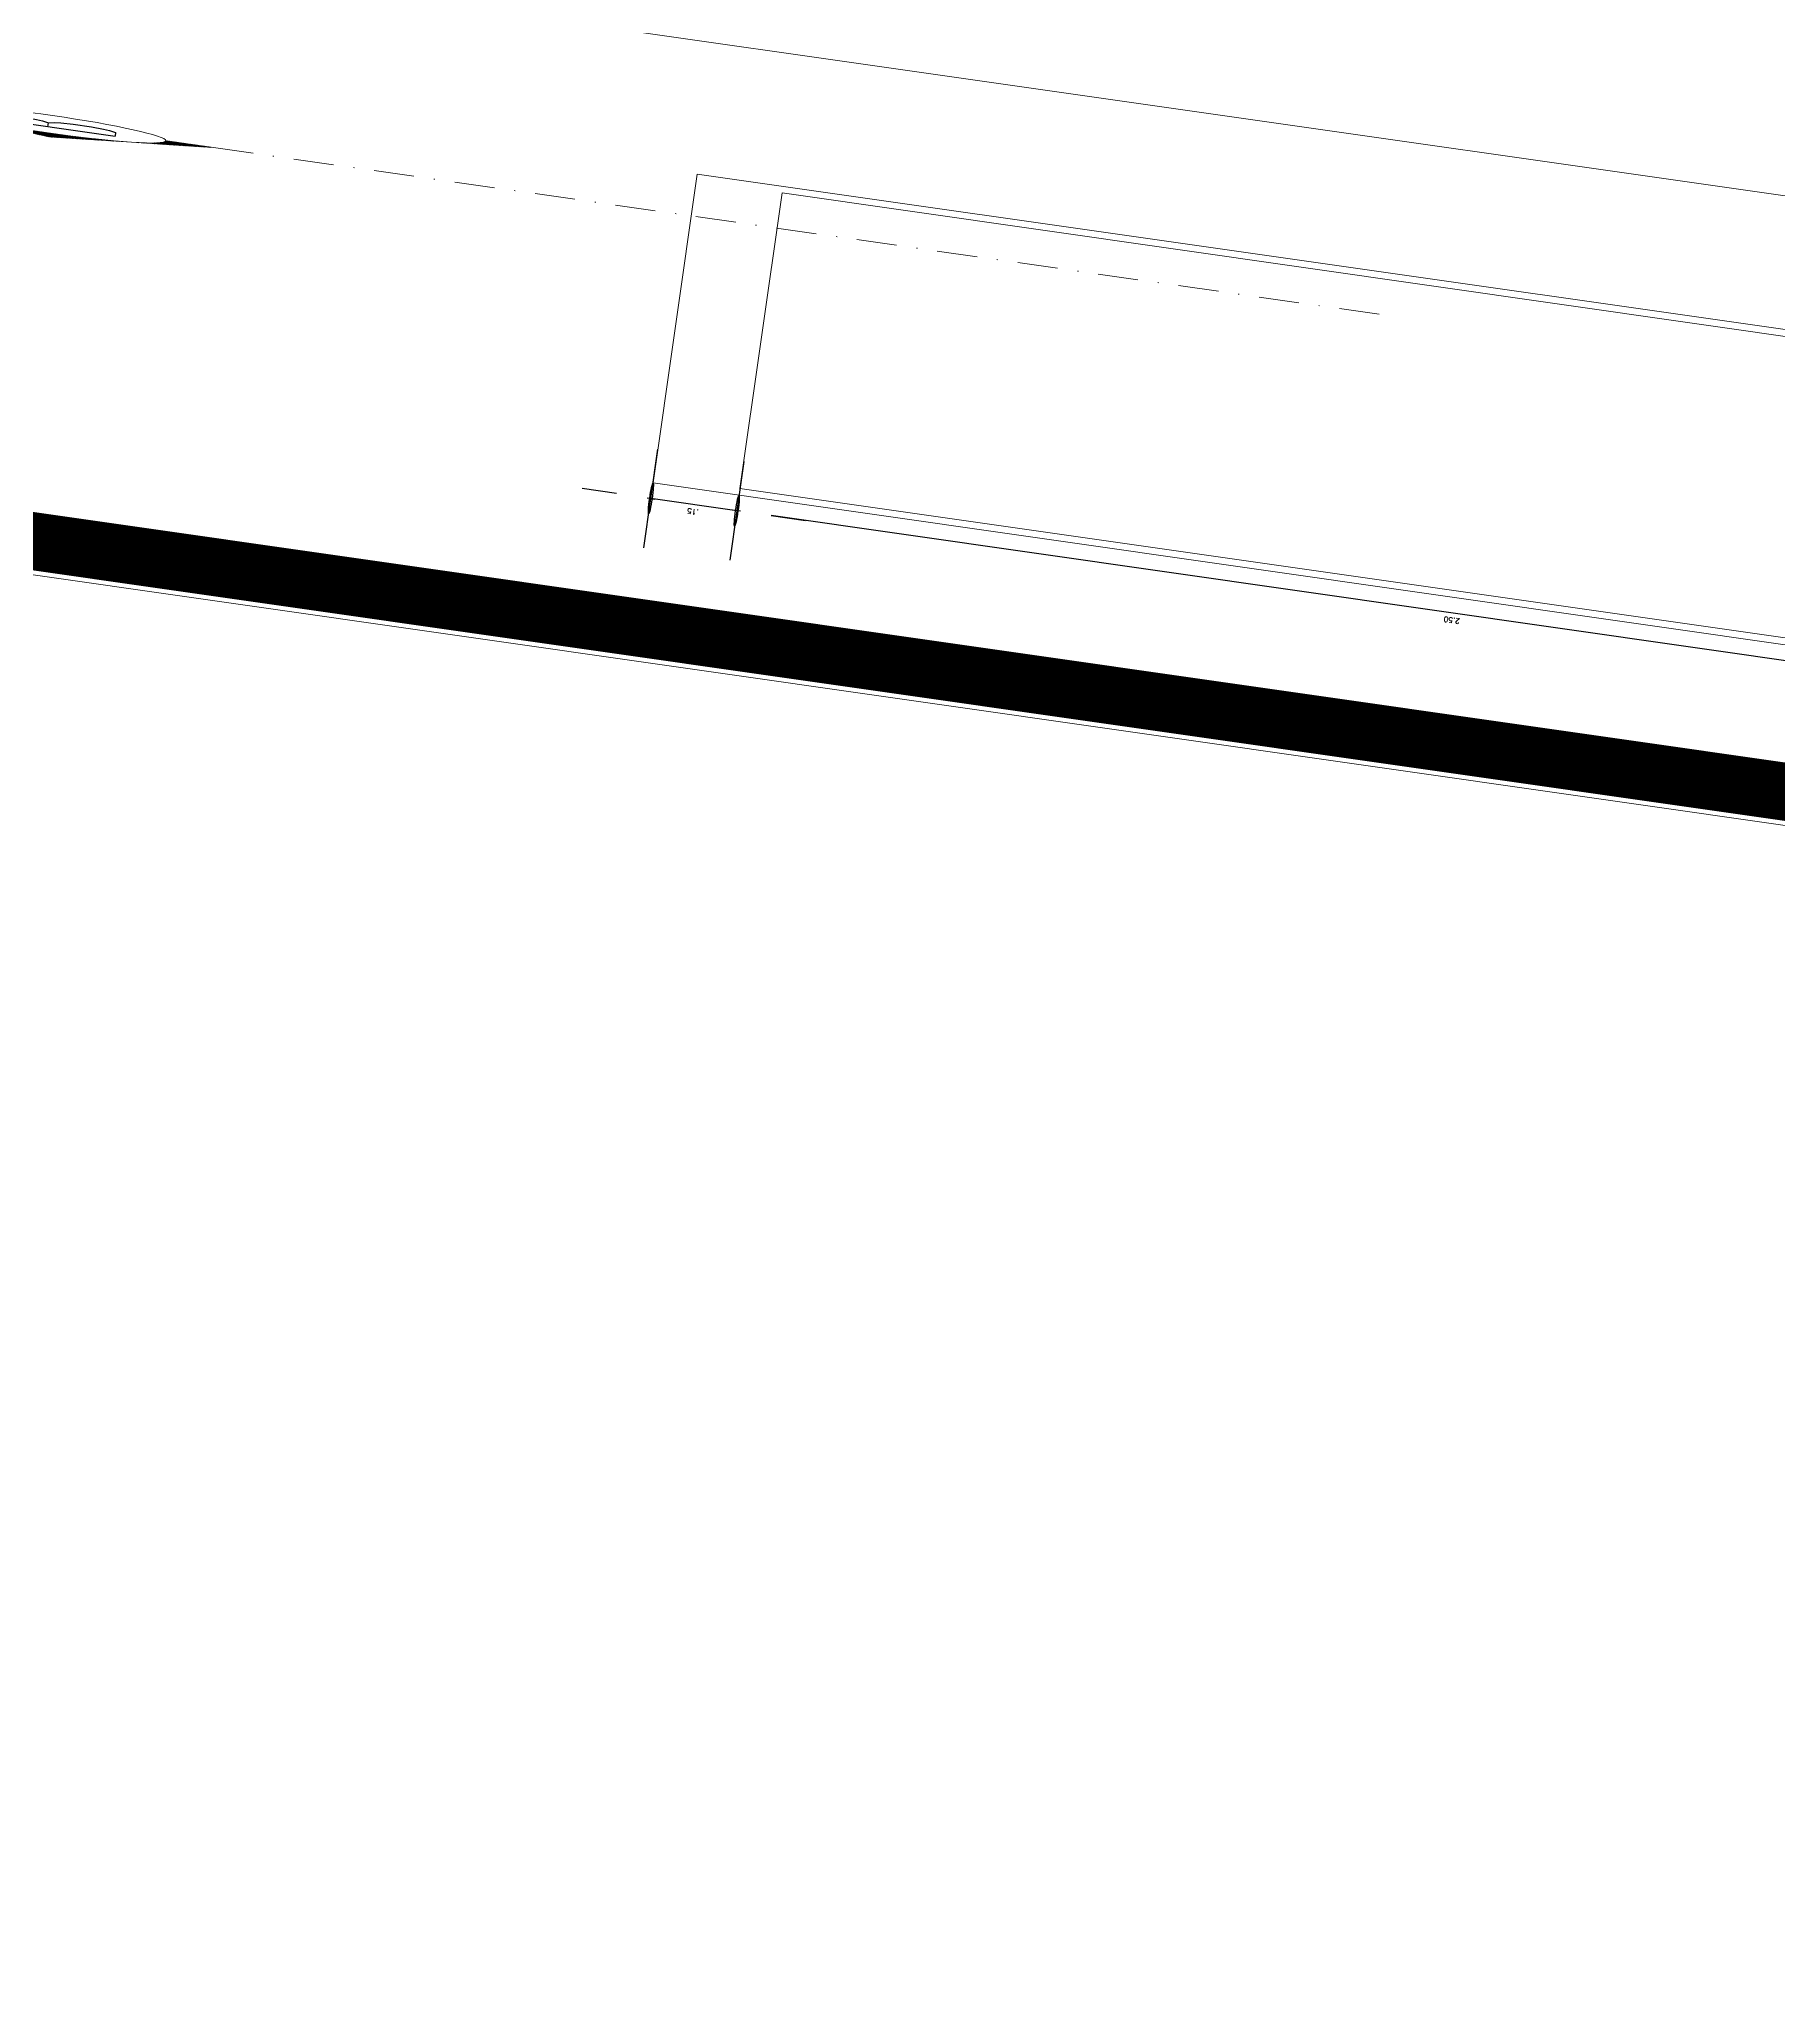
# Model space of a CAD drawing. Header units: millimetres. Extents: x -361192058 to 101130107379, y -14071650034 to 19218552450.
# Drawn here: x -135246.2 to -135067.6, y 43695.2 to 43896.2 of the extents above; entities that cross this region are included whole.
import ezdxf
from ezdxf.enums import TextEntityAlignment as Align

# ---------------------------------------------------------------- set-up
doc = ezdxf.new("R2010")
doc.units = ezdxf.units.MM
doc.header["$LTSCALE"] = 0.5
doc.linetypes.add('DASHDOT', pattern=[1, 0.5, -0.25, 0, -0.25])
for name, color, linetype in [('02', 2, 'Continuous'), ('DIVERSOS', 4, 'Continuous'), ('LINHAS PROJEÇÃO', 1, 'DASHDOT'), ('PAGPISO', 8, 'Continuous'), ('Símbolos_Gráficos', 1, 'Continuous')]:
    doc.layers.add(name, color=color, linetype=linetype)
doc.styles.add('r140', font='romans.shx')
doc.styles.get("Standard").update_dxf_attribs({"font": 'txt.shx', "height": 0.12})
doc.dimstyles.new('ESCALA50', dxfattribs={"dimtxt": 0.1, "dimasz": 0.06, "dimexe": 0.18, "dimexo": 0.06, "dimgap": 0.1, "dimtad": 1, "dimzin": 4, "dimdsep": 46, "dimtxsty": 'Standard', "dimblk1": 'BOLA', "dimblk2": 'BOLA', "dimsah": 1, "dimcen": -0.06, "dimse1": 1, "dimse2": 1, "dimclrd": 7, "dimclrt": 3, "dimadec": 0, "dimazin": 0, "dimtfac": 1, "dimtix": 1, "dimtmove": 0, "dimatfit": 3, "dimldrblk": 'BOLA', "dimfxl": 0, "dimtolj": 1, "dimtzin": 4, "dimarcsym": 0})

# ---------------------------------------------------------------- blocks, each defined once
blk = doc.blocks.new('BOLA')
for p, q in [((0, -1.435), (0, 1.435)), ((-1.435, 0), (1.435, 0))]:
    blk.add_line(p, q)
blk.add_circle((0, 0), 0.452)
blk = doc.blocks.new('*D882')
at = {"layer": 'Defpoints', "color": 0, "transparency": 16777216}
for p in [(4664.4563, 2437.243), (4664.9614, 2437.243), (4665.2614, 2434.743)]:
    blk.add_point(p, dxfattribs=at)
at = {"layer": 'DIVERSOS', "color": 7, "lineweight": -2, "transparency": 16777216}
blk.add_line((4664.4563, 2434.803), (4664.4563, 2437.183), dxfattribs=at)
at = {"layer": 'DIVERSOS', "color": 7, "lineweight": -2, "transparency": 16777216, "xscale": 0.06, "yscale": 0.06, "zscale": 0.06}
for p, rotation in [((4664.4563, 2437.243), 90), ((4664.4563, 2434.743), 270)]:
    blk.add_blockref('BOLA', p, dxfattribs=dict(at, rotation=rotation))
at = {"layer": 'DIVERSOS', "color": 3, "lineweight": 18, "transparency": 16777216, "insert": (4664.2963, 2435.993), "char_height": 0.12, "attachment_point": 5, "rotation": 90}
blk.add_mtext('\\A1;2.50', dxfattribs=at)
blk = doc.blocks.new('*D883')
at = {"layer": 'Defpoints', "color": 0, "transparency": 16777216}
for p in [(4664.4563, 2437.393), (4664.9614, 2437.393), (4664.9614, 2437.243)]:
    blk.add_point(p, dxfattribs=at)
at = {"layer": 'DIVERSOS', "color": 7, "lineweight": -2, "transparency": 16777216}
for p, q in [((4664.4563, 2437.453), (4664.4563, 2437.513)), ((4664.4563, 2437.243), (4664.4563, 2437.393)), ((4664.4563, 2437.183), (4664.4563, 2437.123))]:
    blk.add_line(p, q, dxfattribs=at)
at = {"layer": 'DIVERSOS', "color": 7, "lineweight": -2, "transparency": 16777216, "xscale": 0.06, "yscale": 0.06, "zscale": 0.06}
for p, rotation in [((4664.4563, 2437.393), 270), ((4664.4563, 2437.243), 90)]:
    blk.add_blockref('BOLA', p, dxfattribs=dict(at, rotation=rotation))
at = {"layer": 'DIVERSOS', "color": 3, "lineweight": 18, "transparency": 16777216, "insert": (4664.2963, 2437.318), "char_height": 0.12, "attachment_point": 5, "rotation": 90}
blk.add_mtext('\\A1;.15', dxfattribs=at)
blk = doc.blocks.new('APROVADO QUADRA 21.2 MBVII')
at = {"layer": 'PAGPISO', "lineweight": 18}
h = blk.add_hatch(dxfattribs=at)
h.set_pattern_fill('ANSI31', color=256, scale=0.0032, angle=450, style=0)
h.set_pattern_definition([(225, (4670.57839, 2438.793383), (-0.0071842, 0.0071842), [])])
h.paths.add_polyline_path([(4670.7199, 2438.3689), (4670.5784, 2438.5104), (4670.7199, 2438.6519, 0.414214)])
h.paths.add_polyline_path([(4670.8614, 2438.2274), (4670.7199, 2438.3689, 0.198912), (4670.8614, 2438.3103)])
h.paths.add_polyline_path([(4670.8614, 2438.7105, 0.198912), (4670.7199, 2438.6519), (4670.8614, 2438.7934)])
at = {"layer": '02', "lineweight": 18}
for points in [[(4660.7948, 2395.8901), (4721.9948, 2395.8901), (4721.9948, 2440.4401), (4660.7948, 2440.4401)], [(4661.5448, 2439.6901), (4674.7804, 2439.6901), (4674.7804, 2405.9015), (4661.5448, 2405.9015)], [(4688.619, 2439.7183), (4674.7804, 2439.7183), (4674.7804, 2405.9015), (4688.619, 2405.9015)]]:
    blk.add_lwpolyline(points, close=True, dxfattribs=at)
at = {"layer": '02', "lineweight": 18, "const_width": 0.1}
blk.add_lwpolyline([(4661.5448, 2396.6401), (4721.2448, 2396.6401), (4721.2448, 2439.6901), (4661.5448, 2439.6901)], close=True, dxfattribs=at)
at = {"layer": 'DIVERSOS', "lineweight": 18}
for p, q in [((4664.8114, 2434.993), (4664.8114, 2437.393)), ((4664.8114, 2437.393), (4671.8114, 2437.393)), ((4671.8114, 2434.993), (4671.8114, 2437.393)), ((4664.9614, 2434.993), (4664.9614, 2437.243)), ((4664.9614, 2437.243), (4671.6614, 2437.243)), ((4671.6614, 2437.243), (4671.6614, 2434.993))]:
    blk.add_line(p, q, dxfattribs=at)
at = {"layer": 'LINHAS PROJEÇÃO', "lineweight": 18}
blk.add_line((4670.8614, 2438.2274), (4670.8614, 2436.1644), dxfattribs=at)
at = {"layer": 'Símbolos_Gráficos', "color": 3, "lineweight": 18}
for p, q in [((4670.8614, 2438.7934), (4670.5784, 2438.5104)), ((4670.5784, 2438.5104), (4670.8614, 2438.2274)), ((4670.8614, 2438.3103), (4670.8614, 2438.2274))]:
    blk.add_line(p, q, dxfattribs=at)
blk.add_circle((4670.8614, 2438.5104), 0.2001, dxfattribs=at)
at = {"color": 0, "lineweight": 13, "flags": 8}
for p in [(4700.7247, 2280.1125), (4699.5738, 2277.8964), (4702.3546, 2276.195), (4703.6722, 2274.085), (4699.8445, 2272.2194), (4703.0488, 2270.137), (4703.0877, 2267.9803), (4700.6523, 2261.5216), (4700.7007, 2257.1593)]:
    blk.add_attdef('NIVEL', p, '', height=0.075, dxfattribs=at)
for rotation, width, p in [(90, 0.8, (4700.8205, 2275.7521)), (270, 0.6, (4703.8437, 2274.9021)), (90, 0.8, (4701.5575, 2268.5021)), (180, 0.6, (4651.1817, 2236.1931))]:
    blk.add_attdef('$PORTA', text='', height=0.09, rotation=rotation, dxfattribs=dict(at, width=width)).set_placement(p, align=Align.MIDDLE)
for p in [(4654.176, 2240.463), (4648.499, 2240.1923), (4637.8012, 2239.3845), (4633.4388, 2239.3361), (4656.3921, 2239.3121), (4652.4746, 2237.6822), (4646.4166, 2236.988), (4644.2598, 2236.9491), (4650.3646, 2236.3646)]:
    blk.add_attdef('NIVEL', p, '', height=0.075, rotation=270, dxfattribs=at)
at = {"color": 0, "lineweight": 13, "width": 0.8, "flags": 8}
for p in [(4652.0317, 2239.2163), (4644.7817, 2238.4793)]:
    blk.add_attdef('$PORTA', text='', height=0.09, dxfattribs=at).set_placement(p, align=Align.MIDDLE)
at = {"layer": 'LINHAS PROJEÇÃO', "lineweight": 18, "style": 'r140'}
blk.add_text('B', height=0.224, dxfattribs=at).set_placement((4670.8614, 2438.5104), align=Align.MIDDLE)
at = {"layer": 'DIVERSOS', "lineweight": 18}
for base, p1, p2, picture, middle in [((4664.4563, 2437.393), (4664.9614, 2437.243), (4664.9614, 2437.393), '*D883', (4664.2963, 2437.318)), ((4664.4563, 2437.243), (4665.2614, 2434.743), (4664.9614, 2437.243), '*D882', (4664.2963, 2435.993))]:
    dim = blk.add_linear_dim(base=base, p1=p1, p2=p2, angle=90, dimstyle='ESCALA50', dxfattribs=at)
    dim.commit()
    dim.dimension.update_dxf_attribs({"geometry": picture, "text_midpoint": middle})

msp = doc.modelspace()

# ---------------------------------------------------------------- block references
at = {"layer": '02', "color": 0, "lineweight": 30, "xscale": -4.574818403918471, "yscale": -59.40450511825884, "zscale": 4.574818403918471, "rotation": 261.8606972171988}
msp.add_blockref('APROVADO QUADRA 21.2 MBVII', (5129.041, 2225.201), dxfattribs=at)

doc.saveas('drawing.dxf')
